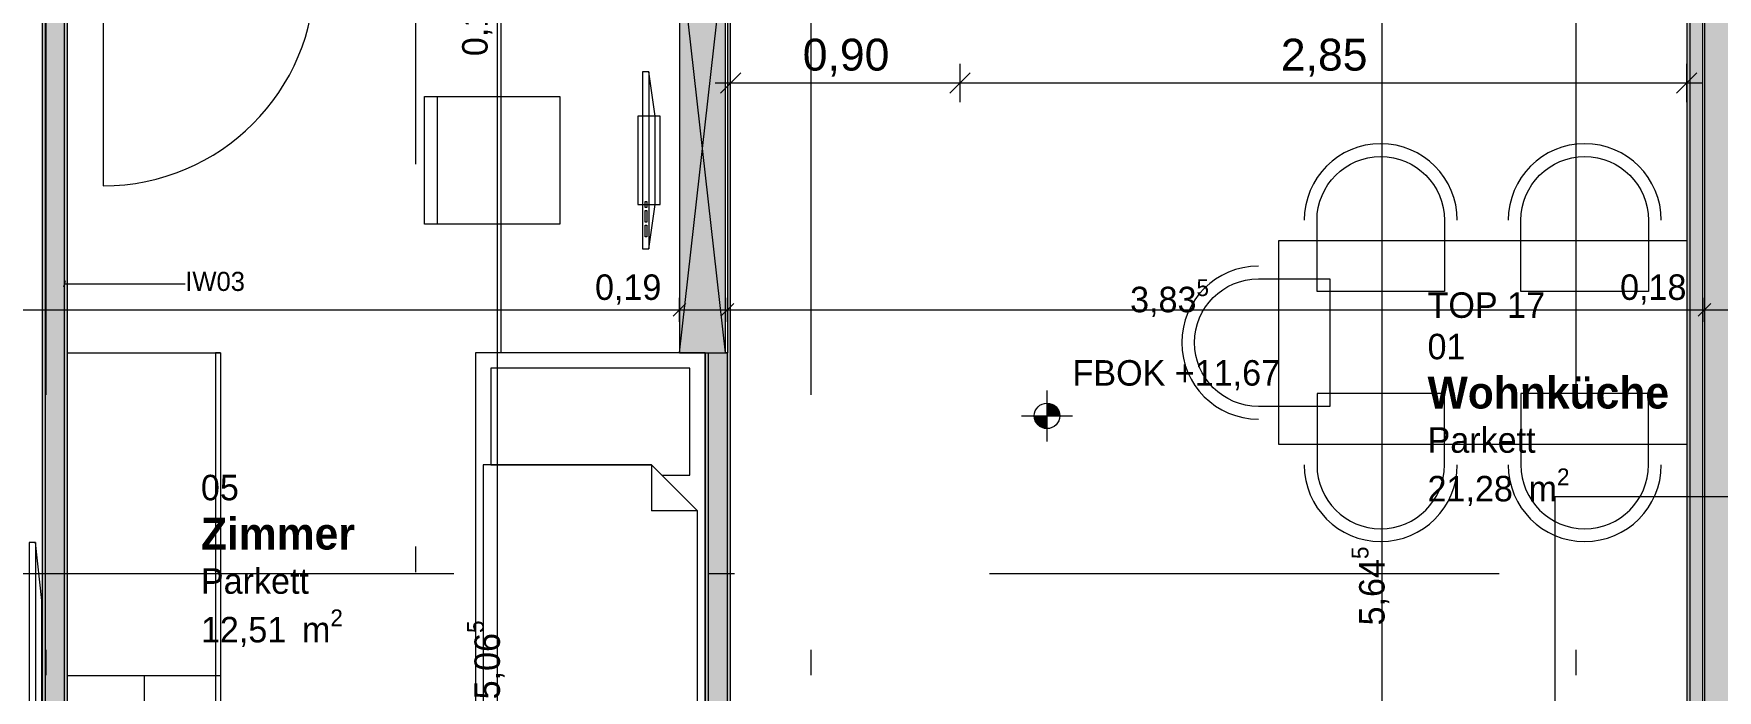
# Model space of a CAD drawing. Header units: metres. Extents: x -3 to 171, y -23 to 41.
# Drawn here: x 2.95 to 9.55, y -12.46 to -9.88 of the extents above; entities that cross this region are included whole.
import ezdxf

# ---------------------------------------------------------------- set-up
doc = ezdxf.new("R2010")
doc.units = ezdxf.units.M
doc.header["$MEASUREMENT"] = 0
doc.linetypes.add('Achse', pattern=[0.004, 0.002, -0.001, 0, -0.001])
doc.linetypes.add('Schnittlinie', pattern=[0.006, 0.003, -0.0015, 0, -0.0015])
for name, color, linetype in [('4._1.DG PP STG1_1_000 Achsraster', 7, 'Continuous'), ('4._1.DG PP STG1_1_120 Wand Innen tragend', 7, 'Continuous'), ('4._1.DG PP STG1_1_130 Wand Innen', 7, 'Continuous'), ('4._1.DG PP STG1_1_150 Stütze', 7, 'Continuous'), ('4._1.DG PP STG1_1_510 Möblierung', 7, 'Continuous'), ('4._1.DG PP STG1_1_810 Raum', 7, 'Continuous'), ('4._1.DG PP STG1_1_851 Marker Schnitt', 7, 'Continuous'), ('4._1.DG PP STG1_1_915 Allgemein Beschriftung.x', 7, 'Continuous'), ('4._1.DG PP STG1_1_950 Polierplan Bemaßung', 7, 'Continuous'), ('4._1.DG PP STG1_1_950-1 Polierplan Bemaßung Küche', 7, 'Continuous')]:
    doc.layers.add(name, color=color, linetype=linetype)
doc.styles.add('ERSTELLTER_STIL_1', font='arial.ttf')
doc.styles.add('ERSTELLTER_STIL_2', font='')
doc.styles.add('ERSTELLTER_STIL_6', font='')
doc.styles.get('ERSTELLTER_STIL_2').set_extended_font_data('Eurostile')
doc.styles.get('ERSTELLTER_STIL_6').set_extended_font_data('Eurostile', bold=True)

msp = doc.modelspace()

# ---------------------------------------------------------------- hatches: boundary and pattern name
at = {"layer": '4._1.DG PP STG1_1_120 Wand Innen tragend', "linetype": 'Continuous', "lineweight": 13, "true_color": 0xfb02fe}
msp.add_hatch(color=6, dxfattribs=at).paths.add_polyline_path([(9.435, -9.045), (9.435, -14.69), (9.4475, -14.69), (9.4475, -9.045)])
at = {"layer": '4._1.DG PP STG1_1_120 Wand Innen tragend', "linetype": 'Continuous', "lineweight": 13, "true_color": 0xffaa00}
msp.add_hatch(color=40, dxfattribs=at).paths.add_polyline_path([(9.4475, -9.045), (9.4475, -14.69), (9.4975, -14.69), (9.4975, -9.045)])
at = {"layer": '4._1.DG PP STG1_1_120 Wand Innen tragend', "linetype": 'Continuous', "lineweight": 13, "true_color": 0x3f7f02}
msp.add_hatch(color=76, dxfattribs=at).paths.add_polyline_path([(9.505, -9.045), (9.505, -14.69), (9.685, -14.69), (9.685, -9.045)])
at = {"layer": '4._1.DG PP STG1_1_130 Wand Innen', "linetype": 'Continuous', "lineweight": 13, "true_color": 0xfb02fe}
for points in [[(2.985, -14.69), (2.9975, -14.69), (2.9975, -9.42), (2.985, -9.42)], [(3.0725, -9.42), (3.0725, -14.69), (3.085, -14.69), (3.085, -9.42)], [(5.685, -11.135), (5.685, -9.625), (5.6725, -9.625), (5.6725, -11.135)], [(5.585, -11.135), (5.585, -14.69), (5.5975, -14.69), (5.5975, -11.135)], [(5.685, -14.69), (5.685, -11.135), (5.6725, -11.135), (5.6725, -14.69)]]:
    msp.add_hatch(color=6, dxfattribs=at).paths.add_polyline_path(points)
at = {"layer": '4._1.DG PP STG1_1_130 Wand Innen', "linetype": 'Continuous', "lineweight": 13, "true_color": 0xffaa00}
for points in [[(2.9975, -9.42), (2.9975, -14.69), (3.0725, -14.69), (3.0725, -9.42)], [(5.6725, -14.69), (5.6725, -11.135), (5.5975, -11.135), (5.5975, -14.69)]]:
    msp.add_hatch(color=40, dxfattribs=at).paths.add_polyline_path(points)
at = {"layer": '4._1.DG PP STG1_1_150 Stütze', "linetype": 'Continuous', "lineweight": 13, "true_color": 0x3f7f02}
msp.add_hatch(color=76, dxfattribs=at).paths.add_polyline_path([(5.485, -11.135), (5.665, -11.135), (5.665, -9.535), (5.485, -9.535)])
at = {"layer": '4._1.DG PP STG1_1_950 Polierplan Bemaßung', "linetype": 'Continuous', "lineweight": 0, "true_color": 0x000000}
for points in [[(6.9262, -11.3823), (6.9762, -11.3823), (6.9724, -11.3632), (6.9615, -11.347), (6.9453, -11.3361), (6.9262, -11.3323)], [(6.9262, -11.3823), (6.8762, -11.3823), (6.88, -11.4015), (6.8908, -11.4177), (6.907, -11.4285), (6.9262, -11.4323)]]:
    msp.add_hatch(color=18, dxfattribs=at).paths.add_polyline_path(points)

# ---------------------------------------------------------------- linework, layer by layer
at = {"layer": '4._1.DG PP STG1_1_000 Achsraster', "color": 5, "linetype": 'Achse', "lineweight": 0, "ltscale": 1000}
for p, q in [((3, 3), (3, -22.5231)), ((6, 3), (6, -22.5231)), ((9, 3), (9, -22.5231)), ((-1.5, -12), (21, -12))]:
    msp.add_line(p, q, dxfattribs=at)
at = {"layer": '4._1.DG PP STG1_1_120 Wand Innen tragend', "color": 7, "linetype": 'Continuous', "lineweight": 13, "ltscale": 1000}
for p, q in [((9.4475, -9.045), (9.4475, -14.69)), ((9.4975, -9.045), (9.4975, -14.69))]:
    msp.add_line(p, q, dxfattribs=at)
at = {"layer": '4._1.DG PP STG1_1_120 Wand Innen tragend', "color": 7, "linetype": 'Continuous', "lineweight": 18, "ltscale": 1000}
msp.add_line((9.505, -9.045), (9.505, -14.69), dxfattribs=at)
at = {"layer": '4._1.DG PP STG1_1_120 Wand Innen tragend', "color": 7, "linetype": 'Continuous', "lineweight": 13, "ltscale": 1000, "flags": 128}
msp.add_lwpolyline([(9.435, -9.045), (9.435, -14.69)], dxfattribs=at)
at = {"layer": '4._1.DG PP STG1_1_130 Wand Innen', "color": 7, "linetype": 'Continuous', "lineweight": 18, "ltscale": 1000}
for p, q in [((2.9975, -9.42), (2.9975, -14.69)), ((3.0725, -14.69), (3.0725, -9.42)), ((5.6725, -9.625), (5.6725, -11.135)), ((5.5975, -11.135), (5.5975, -14.69)), ((5.6725, -14.69), (5.6725, -11.135))]:
    msp.add_line(p, q, dxfattribs=at)
at = {"layer": '4._1.DG PP STG1_1_130 Wand Innen', "color": 7, "linetype": 'Continuous', "lineweight": 13, "ltscale": 1000}
msp.add_line((3.225, -9.65), (3.225, -10.48), dxfattribs=at)
at = {"layer": '4._1.DG PP STG1_1_130 Wand Innen', "color": 7, "linetype": 'Continuous', "lineweight": 18, "ltscale": 1000, "flags": 128}
for points in [[(2.985, -9.42), (2.985, -14.69)], [(3.085, -14.69), (3.085, -9.625)], [(5.685, -11.135), (5.685, -9.625)], [(5.585, -11.135), (5.585, -14.69)], [(5.665, -11.135), (5.6725, -11.135)], [(5.6725, -11.135), (5.665, -11.135)], [(5.685, -14.69), (5.685, -11.135)]]:
    msp.add_lwpolyline(points, dxfattribs=at)
at = {"layer": '4._1.DG PP STG1_1_130 Wand Innen', "color": 7, "linetype": 'Continuous', "lineweight": 13, "ltscale": 1000}
msp.add_arc((3.225, -9.65), 0.83, 270, 0, dxfattribs=at)
at = {"layer": '4._1.DG PP STG1_1_150 Stütze', "color": 7, "linetype": 'Continuous', "lineweight": 13, "ltscale": 1000}
for p, q in [((5.485, -11.135), (5.665, -9.535)), ((5.665, -11.135), (5.485, -9.535))]:
    msp.add_line(p, q, dxfattribs=at)
at = {"layer": '4._1.DG PP STG1_1_150 Stütze', "color": 7, "linetype": 'Continuous', "lineweight": 18, "ltscale": 1000, "flags": 128}
msp.add_lwpolyline([(5.485, -11.135), (5.665, -11.135), (5.665, -9.535), (5.485, -9.535)], close=True, dxfattribs=at)
at = {"layer": '4._1.DG PP STG1_1_510 Möblierung', "color": 8, "linetype": 'Continuous', "lineweight": 13, "ltscale": 1000, "true_color": 0x7e7f7f}
for p, q in [((5.365, -10.0332), (5.365, -10.7268)), ((4.535, -10.13), (4.535, -10.63)), ((5.35, -10.565), (5.35, -10.5419)), ((5.35, -10.5419), (5.3563, -10.5419)), ((5.3563, -10.5419), (5.3563, -10.565)), ((5.3563, -10.565), (5.35, -10.565)), ((5.35, -10.6228), (5.35, -10.5765)), ((5.35, -10.5765), (5.3563, -10.5765)), ((5.3563, -10.6228), (5.35, -10.6228)), ((5.3563, -10.5765), (5.3563, -10.6228)), ((5.35, -10.6806), (5.35, -10.6343)), ((5.35, -10.6343), (5.3563, -10.6343)), ((5.3563, -10.6806), (5.35, -10.6806)), ((5.3563, -10.6343), (5.3563, -10.6806)), ((3.665, -11.135), (3.665, -13.67)), ((3.685, -11.135), (3.665, -11.135)), ((5.585, -11.135), (4.685, -11.135)), ((4.685, -11.135), (4.685, -13.135)), ((5.585, -13.135), (5.585, -11.135)), ((5.375, -11.575), (5.375, -11.755)), ((5.555, -11.755), (5.375, -11.755)), ((2.9591, -11.8792), (2.9591, -12.7908)), ((3.685, -12.4025), (3.085, -12.4025)), ((3.685, -12.4025), (3.085, -12.4025)), ((3.385, -12.4025), (3.385, -13.67)), ((3.685, -12.4025), (3.665, -12.4025))]:
    msp.add_line(p, q, dxfattribs=at)
at = {"layer": '4._1.DG PP STG1_1_510 Möblierung', "color": 8, "linetype": 'Continuous', "lineweight": 13, "ltscale": 1000, "true_color": 0x7e7f7f, "flags": 128}
for points in [[(4.785, -11.135), (4.785, -9.625), (5.485, -9.625), (5.485, -11.135)], [(5.34, -10.0332), (5.34, -10.7268), (5.365, -10.7268), (5.39, -10.5534), (5.39, -10.2066), (5.365, -10.0332)], [(5.015, -10.13), (5.015, -10.63), (4.485, -10.63), (4.485, -10.13)], [(5.3216, -10.2066), (5.3216, -10.5534), (5.4084, -10.5534), (5.4084, -10.2066)], [(7.835, -10.695), (9.435, -10.695), (9.435, -11.495), (7.835, -11.495)], [(3.685, -11.135), (3.685, -13.67), (3.085, -13.67), (3.085, -11.135)], [(5.375, -11.575), (5.415, -11.615), (5.525, -11.615), (5.525, -11.195), (4.745, -11.195), (4.745, -11.575)], [(4.715, -13.105), (5.555, -13.105), (5.555, -11.755), (5.375, -11.575), (4.715, -11.575)], [(2.9341, -11.8792), (2.9341, -12.7908), (2.9591, -12.7908), (2.9841, -12.5629), (2.9841, -12.1071), (2.9591, -11.8792)]]:
    msp.add_lwpolyline(points, close=True, dxfattribs=at)
for points in [[(8.485, -10.895), (7.985, -10.895), (7.985, -10.615, -1), (8.485, -10.615)], [(9.285, -10.895), (8.785, -10.895), (8.785, -10.615, -1), (9.285, -10.615)], [(8.035, -10.845), (8.035, -11.345), (7.755, -11.345, -1), (7.755, -10.845)], [(8.485, -11.295), (7.985, -11.295), (7.985, -11.575, 1), (8.485, -11.575)], [(9.285, -11.295), (8.785, -11.295), (8.785, -11.575, 1), (9.285, -11.575)]]:
    msp.add_lwpolyline(points, format="xyb", close=True, dxfattribs=at)
at = {"layer": '4._1.DG PP STG1_1_510 Möblierung', "color": 8, "linetype": 'Continuous', "lineweight": 13, "ltscale": 1000, "true_color": 0x7e7f7f}
for centre, start, end in [((8.235, -10.615), 0, 180), ((9.035, -10.615), 0, 180), ((7.755, -11.095), 90, 270), ((8.235, -11.575), 180, 0), ((9.035, -11.575), 180, 0)]:
    msp.add_arc(centre, 0.3, start, end, dxfattribs=at)
at = {"layer": '4._1.DG PP STG1_1_851 Marker Schnitt', "color": 7, "linetype": 'Schnittlinie', "lineweight": 13, "ltscale": 1000}
for p, q in [((4.45, 4.805), (4.45, -18.475)), ((9.8079, -11.7), (8.9179, -11.7)), ((8.9179, -11.7), (8.9179, -22.5231))]:
    msp.add_line(p, q, dxfattribs=at)
at = {"layer": '4._1.DG PP STG1_1_915 Allgemein Beschriftung.x', "color": 7, "linetype": 'Continuous', "lineweight": 13, "ltscale": 1000}
for p, q in [((3.0758, -10.8523), (3.0692, -10.8773)), ((3.0725, -10.8648), (3.3095, -10.8648)), ((3.3095, -10.8648), (3.5466, -10.8648))]:
    msp.add_line(p, q, dxfattribs=at)
at = {"layer": '4._1.DG PP STG1_1_950 Polierplan Bemaßung', "color": 6, "linetype": 'Continuous', "lineweight": 13, "ltscale": 1000, "true_color": 0xfb02fe}
for p, q in [((8.2404, -14.69), (8.2404, -9.045)), ((4.7709, -14.69), (4.7709, -9.625))]:
    msp.add_line(p, q, dxfattribs=at)
at = {"layer": '4._1.DG PP STG1_1_950 Polierplan Bemaßung', "color": 76, "linetype": 'Continuous', "lineweight": 13, "ltscale": 1000, "true_color": 0x3f7f02}
for p, q in [((5.51, -10.9411), (5.46, -10.9911)), ((5.485, -11.013), (5.485, -10.9193)), ((5.6975, -10.9411), (5.6475, -10.9911)), ((5.6725, -11.013), (5.6725, -10.9193)), ((9.53, -10.9411), (9.48, -10.9911)), ((9.505, -11.013), (9.505, -10.9193)), ((0.3501, -10.9661), (5.485, -10.9661)), ((5.485, -10.9661), (5.6725, -10.9661)), ((5.6725, -10.9661), (9.505, -10.9661)), ((9.505, -10.9661), (9.685, -10.9661))]:
    msp.add_line(p, q, dxfattribs=at)
at = {"layer": '4._1.DG PP STG1_1_950 Polierplan Bemaßung', "color": 7, "linetype": 'Continuous', "lineweight": 13, "ltscale": 1000}
for p, q in [((6.9262, -11.4823), (6.9262, -11.2823)), ((6.8262, -11.3823), (7.0262, -11.3823))]:
    msp.add_line(p, q, dxfattribs=at)
msp.add_circle((6.9262, -11.3823), 0.05, dxfattribs=at)
at = {"layer": '4._1.DG PP STG1_1_950-1 Polierplan Bemaßung Küche', "color": 150, "linetype": 'Continuous', "lineweight": 13, "ltscale": 1000, "true_color": 0x0f7ffe}
for p, q in [((5.725, -10.0363), (5.645, -10.1163)), ((5.685, -10.1513), (5.685, -10.0013)), ((6.625, -10.0363), (6.545, -10.1163)), ((6.585, -10.1513), (6.585, -10.0013)), ((9.395, -10.1163), (9.475, -10.0363)), ((9.435, -10.1513), (9.435, -10.0013)), ((5.625, -10.0763), (5.685, -10.0763)), ((5.685, -10.0763), (6.585, -10.0763)), ((6.585, -10.0763), (9.435, -10.0763)), ((9.435, -10.0763), (9.495, -10.0763))]:
    msp.add_line(p, q, dxfattribs=at)

# ---------------------------------------------------------------- texts
at = {"layer": '4._1.DG PP STG1_1_810 Raum', "color": 7, "linetype": 'Continuous', "lineweight": 13, "attachment_point": 1}
for s, insert, char_height, style in [('\\A1;{\\pql;\\pt0;\\fEurostile|b0|i0|c0|p0;\\W1.000000;TOP 17}', (8.4186, -10.8979), 0.1, 'ERSTELLTER_STIL_2'), ('\\A1;{\\pql;\\pt0;\\fEurostile|b0|i0|c0|p0;\\W1.000000;01}', (8.4186, -11.0604), 0.1, 'ERSTELLTER_STIL_2'), ('\\A1;{\\pql;\\pt0;\\fEurostile|b1|i0|c0|p0;\\W1.000000;Wohnküche}', (8.4186, -11.2286), 0.125, 'ERSTELLTER_STIL_6'), ('\\A1;{\\pql;\\pt0;\\fEurostile|b0|i0|c0|p0;\\W1.000000;Parkett}', (8.4186, -11.427), 0.1, 'ERSTELLTER_STIL_2'), ('\\A1;{\\pql;\\pt0;\\fEurostile|b0|i0|c0|p0;\\W1.000000;05}', (3.608, -11.6135), 0.1, 'ERSTELLTER_STIL_2'), ('\\A1;{\\pql;\\pt0,0.05;\\fEurostile|b0|i0|c0|p0;\\W1.000000;21,28\\fEurostile|b0|i0|c0|p0;\\W1.000000;\\A1{\\H.66x;\\S^  ;}\\fEurostile|b0|i0|c0|p0;\\W1.000000; m\\fEurostile|b0|i0|c0|p0;\\W1.000000;\\A1{\\H.66x;\\S2^  ;}}', (8.4186, -11.5885), 0.1, 'ERSTELLTER_STIL_2'), ('\\A1;{\\pql;\\pt0;\\fEurostile|b1|i0|c0|p0;\\W1.000000;Zimmer}', (3.608, -11.7817), 0.125, 'ERSTELLTER_STIL_6'), ('\\A1;{\\pql;\\pt0;\\fEurostile|b0|i0|c0|p0;\\W1.000000;Parkett}', (3.608, -11.9801), 0.1, 'ERSTELLTER_STIL_2'), ('\\A1;{\\pql;\\pt0,0.05;\\fEurostile|b0|i0|c0|p0;\\W1.000000;12,51\\fEurostile|b0|i0|c0|p0;\\W1.000000;\\A1{\\H.66x;\\S^  ;}\\fEurostile|b0|i0|c0|p0;\\W1.000000; m\\fEurostile|b0|i0|c0|p0;\\W1.000000;\\A1{\\H.66x;\\S2^  ;}}', (3.608, -12.1416), 0.1, 'ERSTELLTER_STIL_2')]:
    msp.add_mtext(s, dxfattribs=dict(at, insert=insert, char_height=char_height, style=style))
at = {"layer": '4._1.DG PP STG1_1_915 Allgemein Beschriftung.x', "color": 7, "linetype": 'Continuous', "lineweight": 13, "insert": (3.5466, -10.8554), "char_height": 0.075, "attachment_point": 4, "style": 'ERSTELLTER_STIL_2'}
msp.add_mtext('\\A1;{\\pql;\\fEurostile|b0|i0|c0|p0;\\W1.000000;IW03}', dxfattribs=at)
at = {"layer": '4._1.DG PP STG1_1_950 Polierplan Bemaßung', "color": 6, "linetype": 'Continuous', "lineweight": 13, "true_color": 0xfb02fe, "insert": (4.7509, -9.9714), "char_height": 0.1, "width": 0.306373, "attachment_point": 7, "rotation": 90, "style": 'ERSTELLTER_STIL_2'}
msp.add_mtext('\\A1;{\\pql;\\fEurostile|b0|i0|c0|p0;\\W1.000000;0,10}', dxfattribs=at)
at = {"layer": '4._1.DG PP STG1_1_950 Polierplan Bemaßung', "color": 76, "linetype": 'Continuous', "lineweight": 13, "true_color": 0x3f7f02, "char_height": 0.1, "width": 0.306373, "attachment_point": 7, "style": 'ERSTELLTER_STIL_2'}
for s, insert in [('\\A1;{\\pql;\\fEurostile|b0|i0|c0|p0;\\W1.000000;0,19}', (5.1536, -10.9461)), ('\\A1;{\\pql;\\fEurostile|b0|i0|c0|p0;\\W1.000000;0,18}', (9.1736, -10.9461))]:
    msp.add_mtext(s, dxfattribs=dict(at, insert=insert))
at = {"layer": '4._1.DG PP STG1_1_950 Polierplan Bemaßung', "color": 76, "linetype": 'Continuous', "lineweight": 13, "true_color": 0x3f7f02, "insert": (7.252, -11.0051), "char_height": 0.1, "attachment_point": 7, "style": 'ERSTELLTER_STIL_2'}
msp.add_mtext('\\A1;{\\pql;\\fEurostile|b0|i0|c0|p0;\\W1.000000;3,83\\fEurostile|b0|i0|c0|p0;\\W1.000000;\\A1{\\H.66x;\\S5^  ;}}', dxfattribs=at)
at = {"layer": '4._1.DG PP STG1_1_950 Polierplan Bemaßung', "color": 7, "linetype": 'Continuous', "lineweight": 13, "insert": (7.0262, -11.2823), "char_height": 0.1, "width": 0.883448, "attachment_point": 7, "style": 'ERSTELLTER_STIL_2'}
msp.add_mtext('\\A1;{\\pql;\\fEurostile|b0|i0|c0|p0;\\W1.000000;FBOK +11,67}', dxfattribs=at)
at = {"layer": '4._1.DG PP STG1_1_950 Polierplan Bemaßung', "color": 6, "linetype": 'Continuous', "lineweight": 13, "true_color": 0xfb02fe, "char_height": 0.1, "attachment_point": 7, "rotation": 90, "style": 'ERSTELLTER_STIL_2'}
for s, insert in [('\\A1;{\\pql;\\fEurostile|b0|i0|c0|p0;\\W1.000000;5,64\\fEurostile|b0|i0|c0|p0;\\W1.000000;\\A1{\\H.66x;\\S5^  ;}}', (8.2793, -12.2042)), ('\\A1;{\\pql;\\fEurostile|b0|i0|c0|p0;\\W1.000000;5,06\\fEurostile|b0|i0|c0|p0;\\W1.000000;\\A1{\\H.66x;\\S5^  ;}}', (4.8099, -12.4942))]:
    msp.add_mtext(s, dxfattribs=dict(at, insert=insert))
at = {"layer": '4._1.DG PP STG1_1_950-1 Polierplan Bemaßung Küche', "color": 150, "linetype": 'Continuous', "lineweight": 13, "true_color": 0x0f7ffe, "char_height": 0.125, "width": 0.33365, "attachment_point": 7, "style": 'ERSTELLTER_STIL_1'}
for s, insert in [('\\A1;{\\pql;\\fArial|b0|i0|c0|p0;\\W1.000000;0,90}', (5.9682, -10.0513)), ('\\A1;{\\pql;\\fArial|b0|i0|c0|p0;\\W1.000000;2,85}', (7.8432, -10.0513))]:
    msp.add_mtext(s, dxfattribs=dict(at, insert=insert))

doc.saveas('drawing.dxf')
